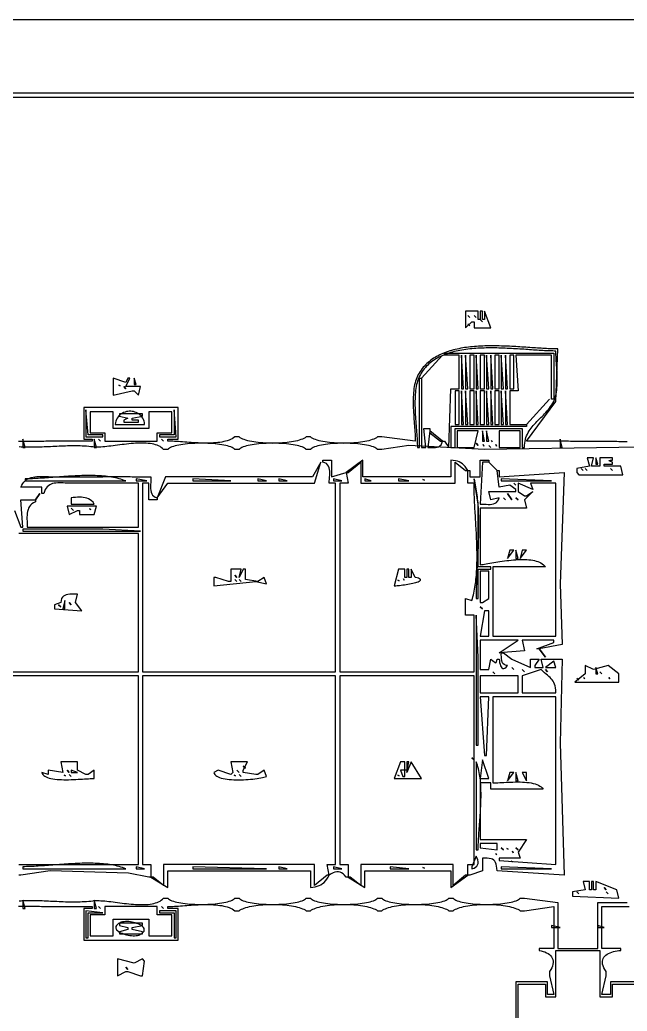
# Model space of a CAD drawing. Extents: x 0 to 1224, y 0 to 792.
# Drawn here: x 261.5 to 551, y 319.1 to 792 of the extents above; entities that cross this region are included whole.
import ezdxf

# ---------------------------------------------------------------- set-up
doc = ezdxf.new("R2010")
doc.units = 0
doc.layers.add('C7', color=7, linetype='CONTINUOUS')

msp = doc.modelspace()

# ---------------------------------------------------------------- linework, layer by layer
at = {"layer": 'C7'}
for points in [[(0, 792), (0, 0), (1224, 0), (1224, 792), (0, 792)], [(35, 757), (35, 35), (1171, 35), (1171, 757), (35, 757)], [(37, 755), (37, 37), (1169, 37), (1169, 755), (37, 755)], [(474, 653), (474, 645), (477, 648), (478, 648), (478, 645), (486, 645), (483, 653), (483, 649), (482, 649), (482, 653), (481, 653), (481, 649), (480, 649), (480, 653), (474, 653)], [(475, 651), (476, 650), (475, 651)], [(478, 651), (479, 650), (478, 651)], [(481, 649), (482, 648), (481, 649)], [(475, 647), (476, 646), (475, 647)], [(551.0419, 590.738), (550.0394, 590.7423), (549.0371, 590.7469), (548.0347, 590.7518), (547.0324, 590.757), (546.0301, 590.7625), (545.0278, 590.7682), (544.0256, 590.7742), (543.0234, 590.7804), (542.0213, 590.7867), (541.0192, 590.7933), (540.0172, 590.8), (539.0152, 590.8068), (538.0132, 590.8138), (537.0114, 590.8209), (536.0096, 590.8281), (535.0078, 590.8353), (534.0061, 590.8426), (533.0045, 590.8499), (532.0029, 590.8573), (531.0014, 590.8647), (530, 590.872), (528.9987, 590.8793), (527.9974, 590.8866), (526.9963, 590.8938), (525.9952, 590.9009), (524.9942, 590.9079), (523.9933, 590.9148), (522.9925, 590.9215), (521.9918, 590.9281), (520.9912, 590.9345), (519.9906, 590.9407), (518.9902, 590.9467), (517.9899, 590.9525), (516.9897, 590.9581), (515.9897, 590.9633), (514.9897, 590.9683), (513.9898, 590.973), (512.9901, 590.9774), (511.9905, 590.9814), (510.991, 590.9851), (509.9917, 590.9885), (508.9924, 590.9914), (507.9933, 590.9939), (506.9944, 590.9961), (505.9956, 590.9977), (504.9969, 590.999), (503.9983, 590.9997), (503, 591), (516.9722, 610), (518, 635), (517.264, 635.0036), (516.512, 635.0142), (515.7444, 635.0314), (514.9618, 635.0546), (514.1647, 635.0836), (513.3536, 635.1178), (512.5289, 635.1569), (511.6913, 635.2003), (510.8413, 635.2477), (509.9794, 635.2987), (509.106, 635.3527), (508.2218, 635.4095), (507.3272, 635.4685), (506.4227, 635.5292), (505.509, 635.5914), (504.5864, 635.6546), (503.6555, 635.7182), (502.7169, 635.782), (501.7711, 635.8454), (500.8185, 635.9081), (499.8597, 635.9696), (498.8952, 636.0294), (497.9256, 636.0872), (496.9513, 636.1425), (495.9729, 636.1949), (494.9909, 636.2439), (494.0059, 636.2892), (493.0182, 636.3302), (492.0285, 636.3667), (491.0373, 636.398), (490.0451, 636.4239), (489.0524, 636.4438), (488.0598, 636.4574), (487.0677, 636.4642), (486.0766, 636.4638), (485.0872, 636.4557), (484.0999, 636.4395), (483.1152, 636.4149), (482.1337, 636.3813), (481.1559, 636.3383), (480.1823, 636.2856), (479.2133, 636.2226), (478.2497, 636.1489), (477.2917, 636.0642), (476.3401, 635.9679), (475.3952, 635.8597), (474.4577, 635.7391), (473.528, 635.6057), (472.6067, 635.4591), (471.6942, 635.2988), (470.7911, 635.1244), (469.898, 634.9355), (469.0153, 634.7316), (468.1435, 634.5123), (467.2833, 634.2772), (466.435, 634.0259), (465.5992, 633.7578), (464.7765, 633.4727), (463.9673, 633.17), (463.1723, 632.8494), (462.3918, 632.5103), (461.6264, 632.1524), (460.8767, 631.7753), (460.1431, 631.3784), (459.4262, 630.9615), (458.7265, 630.524), (458.0445, 630.0655), (457.3808, 629.5856), (456.7358, 629.0838), (456.1101, 628.5598), (455.5042, 628.0131), (454.9186, 627.4432), (454.3538, 626.8498), (453.8104, 626.2324), (453.2889, 625.5905), (452.7898, 624.9238), (452.3136, 624.2319), (451.8608, 623.5142), (451.432, 622.7704), (451.0277, 622), (450.6849, 621.2557), (450.3796, 620.4728), (450.1101, 619.6538), (449.8746, 618.8011), (449.6713, 617.9171), (449.4986, 617.0041), (449.3546, 616.0646), (449.2376, 615.101), (449.1459, 614.1157), (449.0778, 613.1111), (449.0314, 612.0896), (449.0051, 611.0536), (448.9971, 610.0056), (449.0057, 608.9479), (449.029, 607.8829), (449.0654, 606.8131), (449.1131, 605.7408), (449.1704, 604.6685), (449.2355, 603.5985), (449.3067, 602.5334), (449.3822, 601.4754), (449.4604, 600.427), (449.5393, 599.3906), (449.6174, 598.3686), (449.6928, 597.3634), (449.7638, 596.3774), (449.8287, 595.4131), (449.8857, 594.4728), (449.9331, 593.5589), (449.9691, 592.6739), (449.9919, 591.8201), (450, 591)], [(451, 588), (452, 588), (452, 621), (453, 621), (453, 588), (455, 588), (454, 597), (457, 597), (457, 596), (456, 588), (456.9916, 587.9836), (457.9427, 587.9552), (458.8444, 587.9456), (459.6873, 587.9857), (460.4623, 588.1065), (461.1604, 588.3386), (461.7723, 588.7132), (462.289, 589.261), (462.7012, 590.013), (463, 591), (464, 591), (466, 588), (467, 616), (471, 616), (471, 632), (464, 632), (464, 633), (516, 633), (516, 611), (515, 611), (515, 632), (498, 632), (499, 615), (495, 615), (495, 599), (503, 599), (503, 598), (467, 598), (467, 588), (469, 588), (469, 597), (501, 597), (501, 588), (502, 588), (502.0434, 589.0536), (502.1461, 590.055), (502.3049, 591.0076), (502.5164, 591.9144), (502.7775, 592.7788), (503.0849, 593.6039), (503.4355, 594.3929), (503.8259, 595.1492), (504.253, 595.8758), (504.7136, 596.576), (505.2043, 597.2531), (505.722, 597.9102), (506.2634, 598.5506), (506.8253, 599.1775), (507.4046, 599.7942), (507.9979, 600.4037), (508.602, 601.0095), (509.2137, 601.6146), (509.8298, 602.2223), (510.447, 602.8358), (511.0622, 603.4584), (511.672, 604.0932), (512.2733, 604.7436), (512.8628, 605.4126), (513.4374, 606.1036), (513.9937, 606.8197), (514.5286, 607.5641), (515.0387, 608.3402), (515.521, 609.1511), (515.9722, 610), (516.334, 610.8005), (516.6449, 611.6466), (516.9082, 612.5342), (517.1269, 613.4597), (517.3042, 614.419), (517.4433, 615.4085), (517.5472, 616.4243), (517.6192, 617.4625), (517.6625, 618.5193), (517.6801, 619.591), (517.6752, 620.6735), (517.651, 621.7632), (517.6105, 622.8562), (517.5571, 623.9486), (517.4938, 625.0367), (517.4238, 626.1165), (517.3502, 627.1843), (517.2762, 628.2363), (517.2049, 629.2685), (517.1395, 630.2772), (517.0832, 631.2585), (517.0391, 632.2086), (517.0103, 633.1237), (517, 634), (516.2767, 634.0038), (515.5353, 634.0149), (514.7764, 634.0329), (514.0006, 634.0572), (513.2085, 634.0875), (512.4007, 634.1233), (511.5777, 634.1641), (510.7403, 634.2094), (509.8889, 634.2588), (509.0242, 634.3118), (508.1467, 634.368), (507.2572, 634.427), (506.3561, 634.4881), (505.4441, 634.5511), (504.5217, 634.6153), (503.5896, 634.6805), (502.6483, 634.746), (501.6985, 634.8115), (500.7408, 634.8765), (499.7757, 634.9405), (498.8038, 635.003), (497.8258, 635.0637), (496.8423, 635.122), (495.8537, 635.1774), (494.8608, 635.2296), (493.8642, 635.2781), (492.8643, 635.3223), (491.8619, 635.3619), (490.8575, 635.3964), (489.8518, 635.4253), (488.8452, 635.4481), (487.8385, 635.4644), (486.8321, 635.4738), (485.8268, 635.4758), (484.8231, 635.4698), (483.8216, 635.4555), (482.8229, 635.4324), (481.8276, 635.4001), (480.8363, 635.358), (479.8496, 635.3057), (478.868, 635.2428), (477.8923, 635.1688), (476.9229, 635.0832), (475.9606, 634.9855), (475.0058, 634.8754), (474.0591, 634.7523), (473.1213, 634.6158), (472.1928, 634.4655), (471.2743, 634.3008), (470.3664, 634.1213), (469.4696, 633.9265), (468.5846, 633.7161), (467.7119, 633.4894), (466.8522, 633.2461), (466.006, 632.9858), (465.174, 632.7078), (464.3567, 632.4119), (463.5548, 632.0975), (462.7688, 631.7641), (461.9994, 631.4113), (461.2471, 631.0387), (460.5125, 630.6458), (459.7962, 630.232), (459.0989, 629.7971), (458.4211, 629.3404), (457.7634, 628.8616), (457.1264, 628.3601), (456.5108, 627.8356), (455.917, 627.2875), (455.3458, 626.7154), (454.7977, 626.1188), (454.2733, 625.4974), (453.7732, 624.8505), (453.2979, 624.1778), (452.8482, 623.4788), (452.4246, 622.753), (452.0277, 622), (451.6868, 621.2635), (451.3804, 620.4901), (451.107, 619.6819), (450.8651, 618.8409), (450.6533, 617.9693), (450.4702, 617.0692), (450.3142, 616.1426), (450.1838, 615.1917), (450.0776, 614.2185), (449.9942, 613.2252), (449.9321, 612.2139), (449.8897, 611.1867), (449.8656, 610.1456), (449.8585, 609.0928), (449.8667, 608.0304), (449.8888, 606.9605), (449.9233, 605.8852), (449.9689, 604.8065), (450.024, 603.7267), (450.0871, 602.6477), (450.1567, 601.5718), (450.2315, 600.5009), (450.3099, 599.4372), (450.3905, 598.3829), (450.4718, 597.3399), (450.5523, 596.3104), (450.6306, 595.2966), (450.7052, 594.3004), (450.7746, 593.3241), (450.8373, 592.3697), (450.8919, 591.4393), (450.937, 590.535), (450.971, 589.659), (450.9925, 588.8133), (451, 588)], [(463, 632), (453, 621), (463, 632)], [(472, 632), (472, 616), (473, 616), (472, 632)], [(474, 632), (474, 616), (475, 616), (474, 632)], [(476, 632), (476, 616), (478, 616), (478, 632), (476, 632)], [(479, 632), (479, 616), (480, 616), (479, 632)], [(481, 632), (481, 616), (483, 616), (483, 632), (481, 632)], [(484, 632), (484, 616), (485, 616), (484, 632)], [(486, 632), (486, 616), (487, 616), (486, 632)], [(488, 632), (488, 616), (490, 616), (490, 632), (488, 632)], [(491, 632), (491, 616), (492, 616), (491, 632)], [(493, 632), (493, 616), (494, 616), (493, 632)], [(495, 632), (495, 616), (497, 616), (497, 632), (495, 632)], [(306, 621), (306, 613), (315, 615), (316, 615), (318, 613), (319, 617), (312, 617), (314, 621), (313, 621), (312, 619), (306, 621)], [(316, 621), (316, 618), (317, 618), (316, 621)], [(308.6667, 617.6667), (309.3333, 617.3333), (308.6667, 617.6667)], [(311, 617), (312, 616), (311, 617)], [(469, 615), (469, 599), (471, 599), (471, 615), (469, 615)], [(472, 615), (472, 599), (473, 599), (472, 615)], [(474, 615), (474, 599), (475, 599), (474, 615)], [(476, 615), (476, 599), (478, 599), (478, 615), (476, 615)], [(479, 615), (479, 599), (480, 599), (479, 615)], [(481, 615), (481, 599), (483, 599), (483, 615), (481, 615)], [(484, 615), (484, 599), (485, 599), (484, 615)], [(486, 615), (486, 599), (487, 599), (486, 615)], [(488, 615), (488, 599), (490, 599), (490, 615), (488, 615)], [(491, 615), (491, 599), (492, 599), (491, 615)], [(493, 615), (493, 599), (494, 599), (493, 615)], [(514, 611), (503, 599), (514, 611)], [(450, 591), (434, 593), (433, 593), (432, 593), (431.4876, 592.653), (430.8972, 592.3271), (430.2337, 592.0223), (429.5021, 591.7384), (428.7071, 591.4756), (427.8536, 591.2338), (426.9465, 591.013), (425.9907, 590.8133), (424.9911, 590.6346), (423.9525, 590.4769), (422.8797, 590.3402), (421.7778, 590.2246), (420.6514, 590.13), (419.5056, 590.0564), (418.3452, 590.0038), (417.175, 589.9723), (415.9999, 589.9618), (414.8249, 589.9723), (413.6547, 590.0038), (412.4942, 590.0564), (411.3484, 590.13), (410.2221, 590.2246), (409.1201, 590.3402), (408.0474, 590.4769), (407.0088, 590.6346), (406.0091, 590.8133), (405.0533, 591.013), (404.1462, 591.2338), (403.2928, 591.4756), (402.4978, 591.7384), (401.7661, 592.0223), (401.1027, 592.3271), (400.5123, 592.653), (400, 593), (399, 593), (398, 593), (397.4876, 592.653), (396.8972, 592.3271), (396.2337, 592.0223), (395.5021, 591.7384), (394.7071, 591.4756), (393.8536, 591.2338), (392.9465, 591.013), (391.9907, 590.8133), (390.9911, 590.6346), (389.9525, 590.4769), (388.8797, 590.3402), (387.7778, 590.2246), (386.6514, 590.13), (385.5056, 590.0564), (384.3452, 590.0038), (383.175, 589.9723), (381.9999, 589.9618), (380.8249, 589.9723), (379.6547, 590.0038), (378.4942, 590.0564), (377.3484, 590.13), (376.2221, 590.2246), (375.1201, 590.3402), (374.0474, 590.4769), (373.0088, 590.6346), (372.0091, 590.8133), (371.0533, 591.013), (370.1462, 591.2338), (369.2928, 591.4756), (368.4978, 591.7384), (367.7661, 592.0223), (367.1027, 592.3271), (366.5123, 592.653), (366, 593), (365, 593), (364, 593), (363.3728, 592.5653), (362.6968, 592.1721), (361.975, 591.8187), (361.21, 591.5033), (360.4046, 591.2242), (359.5617, 590.9795), (358.684, 590.7675), (357.7742, 590.5866), (356.8352, 590.4348), (355.8698, 590.3105), (354.8807, 590.212), (353.8707, 590.1373), (352.8426, 590.0849), (351.7992, 590.0529), (350.7432, 590.0395), (349.6775, 590.0431), (348.6049, 590.0619), (347.528, 590.0941), (346.4498, 590.1379), (345.3729, 590.1917), (344.3002, 590.2535), (343.2344, 590.3218), (342.1784, 590.3947), (341.1348, 590.4705), (340.1066, 590.5474), (339.0964, 590.6236), (338.1071, 590.6975), (337.1415, 590.7672), (336.2023, 590.831), (335.2923, 590.8871), (334.4142, 590.9339), (333.571, 590.9694), (332.7653, 590.992), (332, 591), (332, 592), (337, 592), (337, 607), (292, 607), (292, 592), (296, 592), (296, 591), (294.9931, 590.9997), (293.9865, 590.999), (292.98, 590.9979), (291.9738, 590.9963), (290.9677, 590.9943), (289.9619, 590.992), (288.9562, 590.9893), (287.9507, 590.9863), (286.9455, 590.9829), (285.9403, 590.9793), (284.9354, 590.9754), (283.9307, 590.9713), (282.9261, 590.967), (281.9217, 590.9624), (280.9174, 590.9577), (279.9133, 590.9529), (278.9094, 590.9479), (277.9057, 590.9428), (276.9021, 590.9376), (275.8986, 590.9323), (274.8953, 590.927), (273.8922, 590.9217), (272.8892, 590.9164), (271.8863, 590.9111), (270.8836, 590.9059), (269.881, 590.9007), (268.8786, 590.8957), (267.8763, 590.8907), (266.8741, 590.8859), (265.872, 590.8812), (264.8701, 590.8768), (263.8683, 590.8725), (262.8666, 590.8685), (261.8651, 590.8647), (260.8636, 590.8612)], [(293, 606), (293, 593), (301, 593), (301, 594), (294, 594), (293, 606)], [(335, 606), (335, 594), (328, 594), (328, 593), (336, 593), (335, 606)], [(295, 605), (295, 595), (302, 595), (302, 591), (327, 591), (327, 595), (334, 595), (334, 605), (323, 605), (323, 597), (306, 597), (306, 605), (295, 605)], [(307, 599), (321, 599), (320.8902, 599.8396), (320.7007, 600.6187), (320.4371, 601.3372), (320.1055, 601.9952), (319.7117, 602.5929), (319.2617, 603.1301), (318.7615, 603.6072), (318.2168, 604.024), (317.6336, 604.3807), (317.0179, 604.6774), (316.3755, 604.9141), (315.7124, 605.0908), (315.0345, 605.2078), (314.3477, 605.2649), (313.6579, 605.2624), (312.971, 605.2003), (312.293, 605.0786), (311.6297, 604.8975), (310.9872, 604.6569), (310.3712, 604.357), (309.7877, 603.9979), (309.2426, 603.5796), (308.7419, 603.1021), (308.2914, 602.5656), (307.8971, 601.9701), (307.5649, 601.3158), (307.3007, 600.6026), (307.1104, 599.8306), (307, 599)], [(309, 604), (309, 603), (313, 602), (311, 601), (311, 600), (318, 600), (318, 601), (315, 601), (315, 602), (320, 603), (320, 604), (309, 604)], [(457, 596), (457, 595), (462, 591), (463, 591), (457, 596)], [(470, 596), (470, 588), (478, 588), (480, 596), (470, 596)], [(482, 596), (482, 591), (483, 591), (482, 596)], [(484, 596), (484, 591), (485, 591), (484, 596)], [(490, 596), (490, 588), (500, 588), (500, 596), (490, 596)], [(263, 592), (263, 588), (264, 588), (263, 592)], [(297, 592), (297, 588), (298, 588), (297, 592)], [(299, 592), (300, 591), (299, 592)], [(329, 592), (330, 591), (329, 592)], [(486.3333, 591.3333), (486.6667, 590.6667), (486.3333, 591.3333)], [(519, 592), (519, 588), (520, 588), (519, 592)], [(296.3348, 588.2592), (295.3211, 588.3754), (294.3081, 588.4742), (293.2956, 588.5564), (292.2837, 588.6231), (291.2723, 588.6751), (290.2614, 588.7135), (289.251, 588.7392), (288.2412, 588.7533), (287.2317, 588.7567), (286.2228, 588.7504), (285.2143, 588.7353), (284.2062, 588.7124), (283.1986, 588.6828), (282.1914, 588.6473), (281.1846, 588.607), (280.1782, 588.5628), (279.1721, 588.5157), (278.1664, 588.4667), (277.1611, 588.4168), (276.1561, 588.3669), (275.1514, 588.318), (274.147, 588.271), (273.143, 588.2271), (272.1392, 588.1871), (271.1356, 588.152), (270.1324, 588.1228), (269.1294, 588.1004), (268.1266, 588.0859), (267.124, 588.0802), (266.1216, 588.0843), (265.1195, 588.0991), (264.1175, 588.1257), (263.1157, 588.1651), (262.1112, 588.2105), (261.1068, 588.2546)], [(611, 589), (483, 587), (446.9105, 588.8712), (434, 587), (433, 587), (432, 587), (431.6477, 587.3342), (431.1962, 587.6488), (430.6516, 587.9438), (430.0198, 588.2191), (429.3069, 588.4747), (428.5188, 588.7107), (427.6616, 588.927), (426.7413, 589.1236), (425.7639, 589.3006), (424.7354, 589.4579), (423.6618, 589.5955), (422.5492, 589.7135), (421.4035, 589.8118), (420.2308, 589.8905), (419.037, 589.9495), (417.8282, 589.9888), (416.6103, 590.0084), (415.3895, 590.0084), (414.1717, 589.9888), (412.9629, 589.9495), (411.7691, 589.8905), (410.5963, 589.8118), (409.4506, 589.7135), (408.338, 589.5955), (407.2644, 589.4579), (406.2359, 589.3006), (405.2585, 589.1236), (404.3382, 588.927), (403.4811, 588.7107), (402.693, 588.4747), (401.9801, 588.2191), (401.3483, 587.9438), (400.8037, 587.6488), (400.3522, 587.3342), (400, 587), (399, 587), (398, 587), (397.6477, 587.3342), (397.1962, 587.6488), (396.6516, 587.9438), (396.0198, 588.2191), (395.3069, 588.4747), (394.5188, 588.7107), (393.6616, 588.927), (392.7413, 589.1236), (391.7639, 589.3006), (390.7354, 589.4579), (389.6618, 589.5955), (388.5492, 589.7135), (387.4035, 589.8118), (386.2308, 589.8905), (385.037, 589.9495), (383.8282, 589.9888), (382.6103, 590.0084), (381.3895, 590.0084), (380.1717, 589.9888), (378.9629, 589.9495), (377.7691, 589.8905), (376.5963, 589.8118), (375.4506, 589.7135), (374.338, 589.5955), (373.2644, 589.4579), (372.2359, 589.3006), (371.2585, 589.1236), (370.3382, 588.927), (369.4811, 588.7107), (368.693, 588.4747), (367.9801, 588.2191), (367.3483, 587.9438), (366.8037, 587.6488), (366.3522, 587.3342), (366, 587), (365, 587), (364, 587), (363.6477, 587.3342), (363.1962, 587.6488), (362.6516, 587.9438), (362.0198, 588.2191), (361.3069, 588.4747), (360.5188, 588.7107), (359.6616, 588.927), (358.7413, 589.1236), (357.7639, 589.3006), (356.7354, 589.4579), (355.6618, 589.5955), (354.5492, 589.7135), (353.4035, 589.8118), (352.2308, 589.8905), (351.037, 589.9495), (349.8282, 589.9888), (348.6103, 590.0084), (347.3895, 590.0084), (346.1717, 589.9888), (344.9629, 589.9495), (343.7691, 589.8905), (342.5963, 589.8118), (341.4506, 589.7135), (340.338, 589.5955), (339.2644, 589.4579), (338.2359, 589.3006), (337.2585, 589.1236), (336.3382, 588.927), (335.4811, 588.7107), (334.693, 588.4747), (333.9801, 588.2191), (333.3483, 587.9438), (332.8037, 587.6488), (332.3522, 587.3342), (332, 587), (331, 587), (330, 587), (329.4944, 587.5159), (328.9311, 587.9766), (328.3132, 588.3844), (327.6436, 588.7419), (326.9254, 589.0514), (326.1616, 589.3155), (325.3552, 589.5364), (324.5092, 589.7168), (323.6266, 589.859), (322.7105, 589.9654), (321.7639, 590.0386), (320.7898, 590.0809), (319.7913, 590.0948), (318.7713, 590.0828), (317.7328, 590.0472), (316.6789, 589.9906), (315.6127, 589.9153), (314.537, 589.8239), (313.455, 589.7187), (312.3697, 589.6022), (311.2841, 589.4768), (310.2011, 589.345), (309.1239, 589.2093), (308.0554, 589.072), (306.9987, 588.9356), (305.9568, 588.8026), (304.9326, 588.6754), (303.9293, 588.5564), (302.9499, 588.4481), (301.9973, 588.3529), (301.0745, 588.2733), (300.1847, 588.2117), (299.3308, 588.1705), (298.5159, 588.1522), (297.7429, 588.1593), (297.0149, 588.1942), (296.3349, 588.2593)], [(479, 590), (480, 589), (479, 590)], [(482.3333, 589.3333), (482.6667, 588.6667), (482.3333, 589.3333)], [(485, 589), (486, 588), (485, 589)], [(488.3333, 589.3333), (488.6667, 588.6667), (488.3333, 589.3333)], [(259, 558), (262, 550), (263, 550), (262, 563), (269, 563), (269, 562), (268.0627, 561.5926), (267.2772, 561.0919), (266.6306, 560.5063), (266.1099, 559.8445), (265.7021, 559.1152), (265.3945, 558.3269), (265.1741, 557.4882), (265.0279, 556.6078), (264.9431, 555.6943), (264.9068, 554.7562), (264.906, 553.8023), (264.9278, 552.8411), (264.9593, 551.8812), (264.9877, 550.9313), (265, 550), (318, 550), (318, 571), (285, 571), (284.0648, 571.0106), (283.1337, 571.0354), (282.2114, 571.0641), (281.303, 571.086), (280.4134, 571.0908), (279.5474, 571.068), (278.7101, 571.0071), (277.9064, 570.8976), (277.1413, 570.7291), (276.4196, 570.4911), (275.7463, 570.1731), (275.1264, 569.7648), (274.5648, 569.2555), (274.0664, 568.6348), (273.6361, 567.8923), (273.279, 567.0175), (273, 566), (272, 566), (272, 569), (262, 569), (262.4097, 569.9529), (262.889, 570.7854), (263.433, 571.5052), (264.0371, 572.1201), (264.6964, 572.6378), (265.4063, 573.066), (266.162, 573.4126), (266.9588, 573.6851), (267.792, 573.8914), (268.6567, 574.0391), (269.5483, 574.1361), (270.462, 574.1901), (271.3931, 574.2087), (272.3369, 574.1997), (273.2886, 574.1709), (274.2435, 574.13), (275.1968, 574.0847), (276.1438, 574.0428), (277.0797, 574.0119), (278, 574), (279.0088, 574.0002), (280.0175, 574.0009), (281.0259, 574.002), (282.0342, 574.0034), (283.0422, 574.0053), (284.05, 574.0074), (285.0576, 574.0099), (286.0649, 574.0126), (287.0719, 574.0155), (288.0786, 574.0186), (289.0849, 574.0219), (290.091, 574.0253), (291.0967, 574.0289), (292.1021, 574.0325), (293.1071, 574.0361), (294.1117, 574.0398), (295.1159, 574.0434), (296.1197, 574.047), (297.1231, 574.0505), (298.126, 574.0539), (299.1285, 574.0571), (300.1305, 574.0602), (301.1321, 574.063), (302.1331, 574.0656), (303.1336, 574.068), (304.1336, 574.07), (305.133, 574.0718), (306.1319, 574.0731), (307.1302, 574.0741), (308.1279, 574.0746), (309.1251, 574.0747), (310.1216, 574.0743), (311.1175, 574.0733), (312.1127, 574.0719), (313.1073, 574.0698), (314.1012, 574.0671), (315.0944, 574.0638), (316.0869, 574.0598), (317.0787, 574.0551), (318.0697, 574.0497), (319.0601, 574.0435), (320.0496, 574.0365), (321.0384, 574.0287), (322.0264, 574.02), (323.0136, 574.0104), (324, 574), (323.9782, 573.1062), (323.926, 572.1745), (323.8632, 571.2209), (323.8095, 570.2614), (323.7848, 569.312), (323.8087, 568.3886), (323.9011, 567.5073), (324.0817, 566.6842), (324.3703, 565.9351), (324.7867, 565.2761), (325.3506, 564.7233), (326.0817, 564.2926), (327, 564), (327, 563), (323, 563), (323, 571), (320, 571), (320, 481), (412, 481), (412, 571), (409, 571), (409.0217, 571.8937), (409.0739, 572.8253), (409.1367, 573.7789), (409.1904, 574.7385), (409.2151, 575.6879), (409.1912, 576.6113), (409.0988, 577.4925), (408.9182, 578.3157), (408.6296, 579.0648), (408.2132, 579.7237), (407.6493, 580.2766), (406.9182, 580.7073), (406, 581), (406, 582), (410, 582), (410, 574), (417, 576), (418, 571), (414, 571), (414, 481), (478, 481), (478, 508), (474, 508), (474, 516), (477, 515), (477.2468, 515.8675), (477.478, 516.746), (477.6939, 517.6351), (477.8951, 518.5344), (478.0818, 519.4436), (478.2546, 520.3623), (478.4137, 521.2901), (478.5597, 522.2266), (478.6929, 523.1714), (478.8137, 524.1243), (478.9225, 525.0847), (479.0197, 526.0524), (479.1058, 527.0269), (479.1811, 528.0079), (479.2461, 528.995), (479.3011, 529.9879), (479.3466, 530.9861), (479.383, 531.9892), (479.4106, 532.997), (479.4299, 534.009), (479.4413, 535.0249), (479.4451, 536.0442), (479.4419, 537.0667), (479.432, 538.0919), (479.4157, 539.1194), (479.3936, 540.1489), (479.366, 541.18), (479.3333, 542.2124), (479.2959, 543.2456), (479.2543, 544.2793), (479.2088, 545.3131), (479.1599, 546.3466), (479.1079, 547.3794), (479.0533, 548.4113), (478.9964, 549.4418), (478.9377, 550.4704), (478.8775, 551.497), (478.8164, 552.521), (478.7546, 553.5421), (478.6926, 554.56), (478.6308, 555.5742), (478.5697, 556.5844), (478.5095, 557.5902), (478.4507, 558.5912), (478.3938, 559.5871), (478.3391, 560.5775), (478.287, 561.562), (478.2379, 562.5402), (478.1923, 563.5117), (478.1505, 564.4762), (478.113, 565.4334), (478.0802, 566.3828), (478.0524, 567.324), (478.03, 568.2567), (478.0136, 569.1805), (478.0034, 570.0951), (478, 571), (475, 571), (475, 577), (476, 577), (476, 574), (481, 574), (481, 582), (485, 582), (485, 581), (482, 581), (481, 561), (481.9253, 560.9784), (482.8691, 560.9293), (483.8164, 560.8757), (484.752, 560.8406), (485.6608, 560.8472), (486.5276, 560.9186), (487.3373, 561.0778), (488.0748, 561.348), (488.7249, 561.7522), (489.2726, 562.3135), (489.7026, 563.0551), (490, 564), (486, 563), (485, 567), (498, 567), (498, 568), (495, 570), (490, 569), (489, 577), (490, 577), (490, 574), (521, 576), (519, 523), (520, 494), (509, 492), (508, 492), (516, 495), (516, 496), (501, 496), (502, 491), (490, 490), (499, 496), (481, 496), (481, 482), (485, 482), (486, 487), (486.8626, 486.3982), (487.4982, 485.8451), (487.9561, 485.4317), (488.2858, 485.2493), (488.5368, 485.3891), (488.7583, 485.9422), (489, 487), (490, 487), (490.0866, 486.189), (490.2218, 485.3752), (490.4079, 484.5953), (490.6471, 483.8862), (490.9416, 483.2847), (491.2939, 482.8277), (491.7061, 482.552), (492.1805, 482.4946), (492.7194, 482.6922), (493.3252, 483.1817), (494, 484), (493.0439, 484.1136), (492.3197, 484.4346), (491.7947, 484.9334), (491.4363, 485.5804), (491.2118, 486.3459), (491.0885, 487.2003), (491.0339, 488.1138), (491.0153, 489.0569), (491, 490), (492, 490), (496, 487), (505, 483), (505, 487), (509, 487), (507, 484), (507, 483), (511, 483), (510, 487), (520, 487), (519, 447), (521, 384), (489, 386), (488.9246, 387.2463), (488.7824, 388.3237), (488.5657, 389.2422), (488.2667, 390.0116), (487.878, 390.6419), (487.3918, 391.1432), (486.8004, 391.5255), (486.0964, 391.7986), (485.2719, 391.9727), (484.3195, 392.0576), (483.2314, 392.0633), (482, 392), (482, 386), (476, 384), (475, 384), (475, 389), (478, 389), (478, 479), (414, 479), (414, 389), (418, 389), (418, 383), (417, 383), (416.3296, 383.9073), (415.6307, 384.6107), (414.9032, 385.1192), (414.147, 385.4422), (413.3619, 385.5889), (412.5479, 385.5684), (411.7048, 385.3901), (410.8325, 385.0631), (409.9309, 384.5966), (409, 384), (408, 389), (412, 389), (412, 479), (320, 479), (320, 389), (324, 389), (324, 383), (323, 383), (313.2462, 384.8387), (276, 386), (262, 384), (261, 384)], [(417, 576), (418, 576), (424, 581), (424, 571), (469, 571), (469, 581), (474, 577), (475, 577), (474.427, 577.9976), (473.8281, 578.8516), (473.1941, 579.5744), (472.5158, 580.1784), (471.784, 580.6759), (470.9894, 581.0793), (470.123, 581.4011), (469.1754, 581.6535), (468.1374, 581.849), (467, 582), (467, 574), (425, 574), (425, 582), (417, 576)], [(532, 583), (533, 579), (527, 578), (527, 576), (528, 575), (549, 575), (548, 579), (540, 579), (540, 580), (544, 580), (544, 581), (543.0022, 581.3548), (542.4177, 581.6342), (542.3321, 581.8361), (542.831, 581.9587), (544, 582), (544, 583), (538, 583), (538, 579), (534, 579), (535, 583), (532, 583)], [(536, 583), (536, 580), (537, 580), (536, 583)], [(405, 581), (401, 574), (331, 574), (327, 564), (332, 571), (402, 571), (405, 581)], [(485, 581), (489, 577), (485, 581)], [(529, 578), (530, 577), (529, 578)], [(531, 578), (532, 577), (531, 578)], [(543, 578), (544, 577), (543, 578)], [(264, 573), (264, 572), (312, 572), (311.228, 572.3072), (310.4329, 572.5917), (309.6155, 572.854), (308.7768, 573.0948), (307.9177, 573.3149), (307.0391, 573.5149), (306.142, 573.6956), (305.2273, 573.8576), (304.2959, 574.0016), (303.3488, 574.1283), (302.3868, 574.2385), (301.4109, 574.3327), (300.422, 574.4118), (299.4211, 574.4763), (298.409, 574.5271), (297.3868, 574.5647), (296.3553, 574.5899), (295.3154, 574.6034), (294.2681, 574.6059), (293.2144, 574.598), (292.155, 574.5805), (291.0911, 574.5541), (290.0234, 574.5194), (288.953, 574.4772), (287.8807, 574.4281), (286.8074, 574.3728), (285.7342, 574.3121), (284.6619, 574.2466), (283.5915, 574.177), (282.5238, 574.1041), (281.4599, 574.0285), (280.4005, 573.9508), (279.3468, 573.8719), (278.2995, 573.7924), (277.2597, 573.7129), (276.2282, 573.6343), (275.206, 573.5571), (274.1939, 573.4822), (273.193, 573.4101), (272.2042, 573.3415), (271.2283, 573.2772), (270.2664, 573.2179), (269.3193, 573.1643), (268.3879, 573.117), (267.4732, 573.0767), (266.5762, 573.0442), (265.6976, 573.0201), (264.8386, 573.0051), (264, 573)], [(317, 573), (317, 572), (322, 572), (317, 573)], [(344, 573), (344, 572), (362, 572), (344, 573)], [(375, 573), (375, 572), (379, 572), (375, 573)], [(385, 573), (385, 572), (389, 572), (385, 573)], [(411, 573), (411, 572), (415, 572), (411, 573)], [(426, 573), (426, 572), (429, 572), (426, 573)], [(442, 573), (442, 572), (447, 572), (442, 573)], [(453.6667, 572.6667), (454.3333, 572.3333), (453.6667, 572.6667)], [(478, 573), (478.2129, 572.0739), (478.4125, 571.1407), (478.5993, 570.2008), (478.7736, 569.2543), (478.9356, 568.3015), (479.0858, 567.3427), (479.2245, 566.378), (479.352, 565.4077), (479.4686, 564.432), (479.5748, 563.4512), (479.6708, 562.4656), (479.7569, 561.4753), (479.8336, 560.4806), (479.9012, 559.4817), (479.9599, 558.479), (480.0103, 557.4725), (480.0525, 556.4626), (480.0869, 555.4496), (480.1139, 554.4335), (480.1338, 553.4148), (480.1469, 552.3935), (480.1537, 551.37), (480.1544, 550.3446), (480.1493, 549.3173), (480.1389, 548.2886), (480.1234, 547.2585), (480.1032, 546.2274), (480.0786, 545.1956), (480.0501, 544.1631), (480.0178, 543.1303), (479.9822, 542.0975), (479.9436, 541.0648), (479.9023, 540.0325), (479.8587, 539.0008), (479.8132, 537.9701), (479.766, 536.9404), (479.7175, 535.9121), (479.668, 534.8854), (479.618, 533.8605), (479.5676, 532.8377), (479.5173, 531.8172), (479.4675, 530.7993), (479.4183, 529.7841), (479.3703, 528.772), (479.3237, 527.7632), (479.2789, 526.7579), (479.2361, 525.7563), (479.1959, 524.7588), (479.1584, 523.7654), (479.124, 522.7766), (479.0932, 521.7924), (479.0661, 520.8132), (479.0432, 519.8392), (479.0248, 518.8707), (479.0112, 517.9078), (479.0028, 516.9508), (479, 516), (480, 516), (480, 530), (486, 530), (486, 531), (480, 531), (480, 561), (478, 573)], [(491, 573), (491, 572), (515, 572), (491, 573)], [(499, 571), (499, 567), (502, 565), (503, 565), (506, 567), (502, 563), (503, 559), (481, 559), (481, 532), (481.6192, 532.0872), (482.2967, 532.1918), (483.0286, 532.3115), (483.8111, 532.4442), (484.6402, 532.5875), (485.5122, 532.7394), (486.4231, 532.8977), (487.369, 533.0601), (488.3462, 533.2244), (489.3506, 533.3886), (490.3784, 533.5503), (491.4258, 533.7074), (492.4889, 533.8576), (493.5638, 533.9989), (494.6466, 534.1289), (495.7335, 534.2456), (496.8205, 534.3467), (497.9038, 534.43), (498.9796, 534.4933), (500.0439, 534.5344), (501.0929, 534.5512), (502.1227, 534.5414), (503.1294, 534.5029), (504.1092, 534.4335), (505.0582, 534.3309), (505.9724, 534.193), (506.8481, 534.0175), (507.6813, 533.8023), (508.4682, 533.5453), (509.205, 533.2441), (509.8876, 532.8966), (510.5123, 532.5007), (511.0752, 532.054), (511.5723, 531.5545), (512, 531), (487, 531), (487, 498), (517, 498), (517, 571), (505, 571), (506, 568), (499, 571)], [(497, 571), (498, 570), (497, 571)], [(271, 566), (269, 563), (271, 566)], [(286, 564), (286, 561), (297, 561), (296.3863, 561.8339), (295.7189, 562.5194), (295.0019, 563.0695), (294.2394, 563.4972), (293.4354, 563.8157), (292.594, 564.0381), (291.7193, 564.1773), (290.8154, 564.2465), (289.8863, 564.2588), (288.9362, 564.2272), (287.969, 564.1648), (286.9889, 564.0847), (286, 564)], [(492, 564), (493, 563), (492, 564)], [(494, 566), (496, 563), (494, 566)], [(498, 564), (499, 563), (498, 564)], [(284, 560), (285, 556), (289, 558), (290, 558), (290, 556), (291, 556), (297, 556), (298, 560), (284, 560)], [(286, 559), (287, 558), (286, 559)], [(294.6667, 558.6667), (295.3333, 558.3333), (294.6667, 558.6667)], [(263, 549), (263, 548), (319, 548), (301, 549), (263, 549)], [(252, 481), (318, 481), (318, 547), (261, 547)], [(495, 539), (494, 535), (497, 539), (495, 539)], [(498, 539), (498, 535), (499, 535), (498, 539)], [(501, 539), (500, 535), (503, 539), (501, 539)], [(362, 530), (362, 524), (361, 524), (355, 526), (354, 526), (354, 522), (374, 524), (379, 523), (378, 526), (375, 524), (369, 525), (369, 530), (368, 530), (366, 526), (367, 530), (362, 530)], [(442, 530), (440, 522), (440.3355, 522.0087), (440.7704, 522.0344), (441.293, 522.0764), (441.8918, 522.1339), (442.5552, 522.2061), (443.2716, 522.2923), (444.0293, 522.3918), (444.8168, 522.5037), (445.6224, 522.6273), (446.4345, 522.7619), (447.2416, 522.9068), (448.0321, 523.0611), (448.7943, 523.2241), (449.5166, 523.3951), (450.1875, 523.5733), (450.7952, 523.7579), (451.3284, 523.9483), (451.7752, 524.1436), (452.1242, 524.3431), (452.3637, 524.546), (452.4821, 524.7517), (452.4678, 524.9593), (452.3092, 525.168), (451.9947, 525.3772), (451.5128, 525.5861), (450.8517, 525.794), (450, 526), (448, 530), (448, 526), (447, 526), (447, 530), (446, 530), (446, 526), (445, 526), (445, 530), (442, 530)], [(364, 527), (365, 526), (364, 527)], [(364, 525), (365, 524), (364, 525)], [(366, 525), (367, 524), (366, 525)], [(444.3333, 525.3333), (444.6667, 524.6667), (444.3333, 525.3333)], [(481, 529), (481, 514), (482, 514), (485, 516), (485, 529), (481, 529)], [(441.6667, 524.6667), (442.3333, 524.3333), (441.6667, 524.6667)], [(281, 514), (278, 513), (278, 511), (291, 510), (288, 514), (289, 518), (288.0423, 518.0059), (287.0937, 518.0172), (286.1673, 518.0137), (285.2764, 517.9753), (284.434, 517.8819), (283.6533, 517.7135), (282.9474, 517.4498), (282.3294, 517.0709), (281.8126, 516.5565), (281.4099, 515.8866), (281.1347, 515.0411), (281, 514)], [(280, 513), (281, 512), (280, 513)], [(283, 515), (282, 511), (283, 511), (283, 515)], [(285, 514), (286, 513), (285, 514)], [(481, 512), (482, 511), (481, 512)], [(479, 508), (479, 446), (480, 446), (480, 488), (479, 508)], [(483, 510), (481, 498), (485, 498), (485, 510), (483, 510)], [(509, 492), (512, 488), (509, 492)], [(496, 483), (497, 482), (496, 483)], [(512, 483), (517, 483), (516, 486), (512, 483)], [(531, 484), (531, 480), (526, 476), (547, 476), (547, 480), (542, 484), (535, 482), (531, 484)], [(536, 483), (536, 480), (537, 480), (536, 483)], [(261, 389), (318, 389), (318, 479), (252, 479)], [(481, 479), (481, 471), (499, 471), (499, 479), (481, 479)], [(487, 481), (488, 480), (487, 481)], [(501, 482), (502, 481), (501, 482)], [(510, 482), (501, 479), (501, 471), (517, 471), (516.9495, 472.2102), (516.8304, 473.2791), (516.6447, 474.2234), (516.3945, 475.0602), (516.082, 475.8063), (515.7094, 476.4787), (515.2787, 477.0941), (514.7921, 477.6697), (514.2517, 478.2222), (513.6597, 478.7685), (513.0182, 479.3256), (512.3293, 479.9104), (511.5952, 480.5398), (510.8181, 481.2307), (510, 482)], [(512, 482), (513, 481), (512, 482)], [(527, 478), (528, 477), (527, 478)], [(530.3333, 478.3333), (530.6667, 477.6667), (530.3333, 478.3333)], [(538, 481), (539, 480), (538, 481)], [(542.3333, 478.3333), (542.6667, 477.6667), (542.3333, 478.3333)], [(481, 469), (483, 441), (484, 441), (485, 469), (481, 469)], [(487, 469), (487, 428), (487.7171, 428.0083), (488.5058, 428.0322), (489.3592, 428.0684), (490.2704, 428.1138), (491.2326, 428.1652), (492.2387, 428.2193), (493.282, 428.2731), (494.3555, 428.3234), (495.4524, 428.3669), (496.5658, 428.4006), (497.6887, 428.4211), (498.8144, 428.4254), (499.9359, 428.4103), (501.0463, 428.3726), (502.1387, 428.3091), (503.2063, 428.2166), (504.2421, 428.092), (505.2393, 427.932), (506.191, 427.7336), (507.0903, 427.4935), (507.9303, 427.2086), (508.7042, 426.8756), (509.4049, 426.4914), (510.0257, 426.0529), (510.5597, 425.5568), (511, 425), (486, 425), (486, 428), (481, 428), (481, 401), (503, 401), (499, 395), (500, 392), (490, 392), (490, 391), (517, 389), (517, 469), (487, 469)], [(477, 440), (478, 439), (477, 440)], [(281, 438), (282, 433), (275, 434), (275, 432), (272, 433), (272.186, 432.4504), (272.4895, 431.9585), (272.9027, 431.5213), (273.4179, 431.136), (274.0276, 430.7997), (274.7239, 430.5096), (275.4993, 430.2628), (276.3459, 430.0565), (277.2563, 429.8877), (278.2226, 429.7536), (279.2372, 429.6515), (280.2924, 429.5783), (281.3805, 429.5312), (282.4939, 429.5075), (283.6248, 429.5042), (284.7656, 429.5184), (285.9086, 429.5473), (287.0461, 429.5881), (288.1705, 429.6378), (289.274, 429.6937), (290.349, 429.7528), (291.3877, 429.8124), (292.3826, 429.8694), (293.3259, 429.9212), (294.21, 429.9647), (295.0271, 429.9973), (295.7696, 430.0159), (296.4297, 430.0177), (297, 430), (297, 434), (294, 432), (293, 432), (289, 434), (289, 438), (281, 438)], [(362, 438), (363, 433), (362, 432), (356, 434), (354, 433), (354.1818, 432.4727), (354.4851, 431.9947), (354.9017, 431.5642), (355.4236, 431.1793), (356.0426, 430.8383), (356.7507, 430.5392), (357.5398, 430.2802), (358.4017, 430.0594), (359.3285, 429.8751), (360.3119, 429.7254), (361.3439, 429.6084), (362.4164, 429.5223), (363.5213, 429.4652), (364.6505, 429.4354), (365.7959, 429.4309), (366.9494, 429.4499), (368.1029, 429.4907), (369.2484, 429.5513), (370.3777, 429.6298), (371.4827, 429.7245), (372.5553, 429.8336), (373.5875, 429.9551), (374.5711, 430.0872), (375.4981, 430.2281), (376.3604, 430.376), (377.1498, 430.5289), (377.8582, 430.6851), (378.4776, 430.8428), (379, 431), (378, 434), (375, 432), (374, 432), (368, 433), (368, 434), (370, 438), (362, 438)], [(368, 436), (369, 435), (368, 436)], [(443, 438), (440, 430), (453, 430), (448, 438), (446, 433), (447, 438), (446, 438), (446, 434), (445, 434), (445, 438), (443, 438)], [(479, 438), (479, 396), (480, 396), (480.0057, 396.8455), (480.0222, 397.7129), (480.0487, 398.6011), (480.0842, 399.5089), (480.1278, 400.4352), (480.1787, 401.3787), (480.236, 402.3384), (480.2987, 403.3132), (480.366, 404.3018), (480.437, 405.3031), (480.5107, 406.316), (480.5864, 407.3394), (480.663, 408.3721), (480.7398, 409.4129), (480.8158, 410.4607), (480.8901, 411.5144), (480.9618, 412.5729), (481.0301, 413.6349), (481.094, 414.6993), (481.1527, 415.765), (481.2052, 416.8309), (481.2507, 417.8957), (481.2883, 418.9585), (481.3171, 420.0179), (481.3361, 421.0729), (481.3445, 422.1223), (481.3415, 423.165), (481.326, 424.1998), (481.2973, 425.2256), (481.2543, 426.2413), (481.1963, 427.2457), (481.1224, 428.2376), (481.0316, 429.2159), (480.923, 430.1795), (480.7958, 431.1272), (480.6491, 432.0579), (480.4819, 432.9704), (480.2934, 433.8636), (480.0827, 434.7364), (479.8489, 435.5875), (479.5911, 436.4159), (479.3084, 437.2205), (479, 438)], [(482, 439), (481, 430), (485, 430), (482, 439)], [(282.6667, 431.6667), (283.3333, 431.3333), (282.6667, 431.6667)], [(284, 434), (285, 433), (284, 434)], [(285, 432), (286, 431), (285, 432)], [(286, 434), (286, 433), (289, 433), (286, 434)], [(363.6667, 431.6667), (364.3333, 431.3333), (363.6667, 431.6667)], [(365, 434), (366, 433), (365, 434)], [(366, 432), (367, 431), (366, 432)], [(441.6667, 431.6667), (442.3333, 431.3333), (441.6667, 431.6667)], [(443, 434), (444, 431), (445, 431), (445, 434), (443, 434)], [(495, 433), (494, 429), (497, 433), (495, 433)], [(498, 433), (498, 429), (499, 429), (498, 433)], [(501, 433), (503, 429), (503, 433), (501, 433)], [(481, 399), (481, 397), (489, 396), (489, 399), (481, 399)], [(479, 393), (477, 388), (477, 387), (477.9984, 387.3028), (478.7793, 387.7268), (479.3528, 388.259), (479.7289, 388.8864), (479.9176, 389.5962), (479.9291, 390.3754), (479.7732, 391.211), (479.4602, 392.0902), (479, 393)], [(488.3333, 394.3333), (488.6667, 393.6667), (488.3333, 394.3333)], [(491, 397), (492, 396), (491, 397)], [(493.6667, 396.6667), (494.3333, 396.3333), (493.6667, 396.6667)], [(496.3333, 395.3333), (496.6667, 394.6667), (496.3333, 395.3333)], [(498, 397), (499, 396), (498, 397)], [(263, 388), (263, 387), (312, 387), (311.2291, 387.3071), (310.4353, 387.5918), (309.6196, 387.8547), (308.7828, 388.0966), (307.9258, 388.318), (307.0495, 388.5198), (306.1548, 388.7024), (305.2426, 388.8667), (304.3137, 389.0132), (303.3692, 389.1426), (302.4099, 389.2557), (301.4366, 389.353), (300.4504, 389.4352), (299.452, 389.5031), (298.4423, 389.5572), (297.4224, 389.5983), (296.393, 389.627), (295.3551, 389.644), (294.3095, 389.6499), (293.2572, 389.6454), (292.199, 389.6313), (291.1359, 389.6081), (290.0688, 389.5765), (288.9985, 389.5372), (287.9259, 389.4908), (286.852, 389.4381), (285.7776, 389.3797), (284.7036, 389.3163), (283.631, 389.2484), (282.5605, 389.1769), (281.4932, 389.1024), (280.43, 389.0255), (279.3716, 388.9469), (278.319, 388.8673), (277.2732, 388.7874), (276.2349, 388.7077), (275.2052, 388.629), (274.1848, 388.552), (273.1748, 388.4773), (272.1759, 388.4056), (271.1891, 388.3376), (270.2153, 388.2738), (269.2554, 388.2151), (268.3103, 388.162), (267.3808, 388.1153), (266.4679, 388.0756), (265.5725, 388.0435), (264.6954, 388.0197), (263.8376, 388.005), (263, 388)], [(317, 388), (317, 387), (321, 387), (317, 388)], [(330, 389), (330, 379), (325, 383), (324, 383), (332, 378), (332, 386), (400, 386), (400, 378), (401.1704, 378.1602), (402.2515, 378.3748), (403.2494, 378.6512), (404.1705, 378.997), (405.0211, 379.4199), (405.8076, 379.9273), (406.5363, 380.5271), (407.2136, 381.2266), (407.8457, 382.0335), (408.439, 382.9554), (409, 384), (408, 384), (402, 379), (402, 389), (330, 389)], [(344, 388), (344, 387), (379, 387), (344, 388)], [(385, 388), (385, 387), (389, 387), (385, 388)], [(411, 388), (411, 387), (415, 387), (411, 388)], [(424, 389), (424, 379), (419, 383), (418, 383), (426, 378), (426, 386), (467, 386), (467, 378), (475, 384), (474, 384), (468, 379), (468, 389), (424, 389)], [(438, 388), (438, 387), (447, 387), (438, 388)], [(491, 388), (491, 387), (515, 387), (491, 388)], [(495.6667, 390.6667), (496.3333, 390.3333), (495.6667, 390.6667)], [(453.6667, 387.6667), (454.3333, 387.3333), (453.6667, 387.6667)], [(530, 381), (531, 377), (525, 376), (525, 374), (547, 373), (546, 377), (536, 381), (536, 377), (535, 377), (535, 381), (534, 381), (534, 377), (533, 377), (533, 381), (530, 381)], [(527, 376), (528, 375), (527, 376)], [(540, 378), (541, 377), (540, 378)], [(541, 376), (542, 375), (541, 376)], [(260.8636, 369.1387), (261.8651, 369.1352), (262.8666, 369.1314), (263.8683, 369.1274), (264.8701, 369.1231), (265.872, 369.1187), (266.8741, 369.114), (267.8763, 369.1092), (268.8786, 369.1042), (269.881, 369.0992), (270.8836, 369.094), (271.8863, 369.0888), (272.8892, 369.0835), (273.8922, 369.0782), (274.8953, 369.0729), (275.8986, 369.0676), (276.9021, 369.0623), (277.9057, 369.0571), (278.9094, 369.052), (279.9133, 369.047), (280.9174, 369.0422), (281.9217, 369.0375), (282.9261, 369.0329), (283.9307, 369.0286), (284.9354, 369.0245), (285.9403, 369.0206), (286.9455, 369.017), (287.9507, 369.0136), (288.9562, 369.0106), (289.9619, 369.0079), (290.9677, 369.0056), (291.9738, 369.0036), (292.98, 369.002), (293.9865, 369.0009), (294.9931, 369.0002), (296, 369), (296, 368), (292, 368), (292, 353), (337, 353), (337, 368), (332, 368), (332, 369), (332.7653, 369.0079), (333.571, 369.0305), (334.4142, 369.066), (335.2923, 369.1128), (336.2023, 369.1689), (337.1415, 369.2327), (338.1071, 369.3024), (339.0964, 369.3763), (340.1066, 369.4525), (341.1348, 369.5294), (342.1784, 369.6052), (343.2344, 369.6781), (344.3002, 369.7464), (345.3729, 369.8082), (346.4498, 369.862), (347.528, 369.9058), (348.6049, 369.938), (349.6775, 369.9568), (350.7432, 369.9604), (351.7992, 369.947), (352.8426, 369.915), (353.8707, 369.8626), (354.8807, 369.7879), (355.8698, 369.6894), (356.8352, 369.5651), (357.7742, 369.4133), (358.684, 369.2324), (359.5617, 369.0204), (360.4046, 368.7757), (361.21, 368.4966), (361.975, 368.1812), (362.6968, 367.8278), (363.3728, 367.4346), (364, 367), (365, 367), (366, 367), (366.5123, 367.3469), (367.1027, 367.6727), (367.7661, 367.9776), (368.4978, 368.2614), (369.2928, 368.5243), (370.1462, 368.766), (371.0533, 368.9868), (372.0091, 369.1865), (373.0088, 369.3653), (374.0474, 369.5229), (375.1201, 369.6596), (376.2221, 369.7752), (377.3484, 369.8699), (378.4942, 369.9434), (379.6547, 369.996), (380.8249, 370.0275), (381.9999, 370.0381), (383.175, 370.0275), (384.3452, 369.996), (385.5056, 369.9434), (386.6514, 369.8699), (387.7778, 369.7752), (388.8797, 369.6596), (389.9525, 369.5229), (390.9911, 369.3653), (391.9907, 369.1865), (392.9465, 368.9868), (393.8536, 368.766), (394.7071, 368.5243), (395.5021, 368.2614), (396.2337, 367.9776), (396.8972, 367.6727), (397.4876, 367.3469), (398, 367), (399, 367), (400, 367), (400.5123, 367.3469), (401.1027, 367.6727), (401.7661, 367.9776), (402.4978, 368.2614), (403.2928, 368.5243), (404.1462, 368.766), (405.0533, 368.9868), (406.0091, 369.1865), (407.0088, 369.3653), (408.0474, 369.5229), (409.1201, 369.6596), (410.2221, 369.7752), (411.3484, 369.8699), (412.4942, 369.9434), (413.6547, 369.996), (414.8249, 370.0275), (415.9999, 370.0381), (417.175, 370.0275), (418.3452, 369.996), (419.5056, 369.9434), (420.6514, 369.8699), (421.7778, 369.7752), (422.8797, 369.6596), (423.9525, 369.5229), (424.9911, 369.3653), (425.9907, 369.1865), (426.9465, 368.9868), (427.8536, 368.766), (428.7071, 368.5243), (429.5021, 368.2614), (430.2337, 367.9776), (430.8972, 367.6727), (431.4876, 367.3469), (432, 367), (433, 367), (434, 367), (434.5123, 367.3469), (435.1027, 367.6727), (435.7662, 367.9776), (436.4978, 368.2614), (437.2928, 368.5243), (438.1463, 368.766), (439.0534, 368.9868), (440.0091, 369.1865), (441.0088, 369.3653), (442.0474, 369.5229), (443.1202, 369.6596), (444.2221, 369.7752), (445.3485, 369.8699), (446.4943, 369.9434), (447.6547, 369.996), (448.8249, 370.0275), (450, 370.0381), (451.175, 370.0275), (452.3452, 369.996), (453.5056, 369.9434), (454.6514, 369.8699), (455.7778, 369.7752), (456.8797, 369.6596), (457.9525, 369.5229), (458.9911, 369.3653), (459.9908, 369.1865), (460.9465, 368.9868), (461.8536, 368.766), (462.7071, 368.5243), (463.5021, 368.2614), (464.2337, 367.9776), (464.8972, 367.6727), (465.4876, 367.3469), (466, 367), (467, 367), (468, 367), (468.5123, 367.3469), (469.1027, 367.6727), (469.7662, 367.9776), (470.4978, 368.2614), (471.2928, 368.5243), (472.1463, 368.766), (473.0534, 368.9868), (474.0091, 369.1865), (475.0088, 369.3653), (476.0474, 369.5229), (477.1202, 369.6596), (478.2221, 369.7752), (479.3485, 369.8699), (480.4943, 369.9434), (481.6547, 369.996), (482.8249, 370.0275), (484, 370.0381), (485.175, 370.0275), (486.3452, 369.996), (487.5056, 369.9434), (488.6514, 369.8699), (489.7778, 369.7752), (490.8797, 369.6596), (491.9525, 369.5229), (492.9911, 369.3653), (493.9908, 369.1865), (494.9465, 368.9868), (495.8536, 368.766), (496.7071, 368.5243), (497.5021, 368.2614), (498.2337, 367.9776), (498.8972, 367.6727), (499.4876, 367.3469), (500, 367), (501, 367), (502, 367), (516, 369), (516, 349), (509, 349), (509, 348), (509.9982, 347.8478), (510.934, 347.6252), (511.8022, 347.3352), (512.5978, 346.9812), (513.3157, 346.5662), (513.9506, 346.0936), (514.4975, 345.5664), (514.9513, 344.988), (515.3068, 344.3614), (515.559, 343.6898), (515.7027, 342.9766), (515.7327, 342.2248), (515.6441, 341.4377), (515.4316, 340.6185), (515.0902, 339.7703), (514.6147, 338.8964), (514, 338), (514, 337), (514, 336), (516, 327), (513, 327), (513, 333), (498, 333), (498, 279)], [(261.1068, 371.7452), (262.1112, 371.7893), (263.1157, 371.8348), (264.1175, 371.8741), (265.1195, 371.9007), (266.1216, 371.9155), (267.124, 371.9196), (268.1266, 371.9139), (269.1294, 371.8994), (270.1324, 371.8771), (271.1356, 371.8479), (272.1392, 371.8128), (273.143, 371.7728), (274.147, 371.7288), (275.1514, 371.6819), (276.1561, 371.633), (277.1611, 371.5831), (278.1664, 371.5331), (279.1721, 371.4841), (280.1782, 371.437), (281.1846, 371.3929), (282.1914, 371.3525), (283.1986, 371.3171), (284.2063, 371.2874), (285.2143, 371.2645), (286.2228, 371.2494), (287.2318, 371.2431), (288.2412, 371.2465), (289.2511, 371.2606), (290.2615, 371.2863), (291.2724, 371.3247), (292.2838, 371.3768), (293.2957, 371.4434), (294.3082, 371.5256), (295.3212, 371.6244), (296.3349, 371.7407)], [(263, 372), (263, 368), (264, 368), (263, 372)], [(302, 369), (302, 365), (295, 365), (295, 355), (306, 355), (306, 363), (323, 363), (323, 355), (334, 355), (334, 365), (327, 365), (327, 369), (302, 369)], [(296.3348, 371.7407), (297.0148, 371.8057), (297.7428, 371.8406), (298.5158, 371.8476), (299.3308, 371.8294), (300.1847, 371.7882), (301.0745, 371.7266), (301.9972, 371.647), (302.9498, 371.5518), (303.9293, 371.4435), (304.9326, 371.3245), (305.9567, 371.1973), (306.9986, 371.0643), (308.0554, 370.9279), (309.1238, 370.7906), (310.2011, 370.6548), (311.284, 370.5231), (312.3697, 370.3977), (313.455, 370.2812), (314.537, 370.176), (315.6126, 370.0845), (316.6789, 370.0093), (317.7328, 369.9526), (318.7712, 369.9171), (319.7912, 369.905), (320.7898, 369.919), (321.7639, 369.9613), (322.7105, 370.0344), (323.6266, 370.1409), (324.5091, 370.2831), (325.3551, 370.4634), (326.1615, 370.6844), (326.9254, 370.9484), (327.6436, 371.258), (328.3132, 371.6154), (328.9311, 372.0233), (329.4944, 372.484), (330, 373), (331, 373), (332, 373), (332.3522, 372.6657), (332.8037, 372.351), (333.3483, 372.0561), (333.9801, 371.7808), (334.693, 371.5252), (335.4811, 371.2892), (336.3382, 371.0729), (337.2585, 370.8763), (338.2359, 370.6993), (339.2644, 370.542), (340.338, 370.4043), (341.4506, 370.2863), (342.5963, 370.188), (343.7691, 370.1094), (344.9629, 370.0504), (346.1717, 370.011), (347.3895, 369.9914), (348.6103, 369.9914), (349.8282, 370.011), (351.037, 370.0504), (352.2308, 370.1094), (353.4035, 370.188), (354.5492, 370.2863), (355.6618, 370.4043), (356.7354, 370.542), (357.7639, 370.6993), (358.7413, 370.8763), (359.6616, 371.0729), (360.5188, 371.2892), (361.3069, 371.5252), (362.0198, 371.7808), (362.6516, 372.0561), (363.1962, 372.351), (363.6477, 372.6657), (364, 373), (365, 373), (366, 373), (366.3522, 372.6657), (366.8037, 372.351), (367.3483, 372.0561), (367.9801, 371.7808), (368.693, 371.5252), (369.4811, 371.2892), (370.3382, 371.0729), (371.2585, 370.8763), (372.2359, 370.6993), (373.2644, 370.542), (374.338, 370.4043), (375.4506, 370.2863), (376.5963, 370.188), (377.7691, 370.1094), (378.9629, 370.0504), (380.1717, 370.011), (381.3895, 369.9914), (382.6103, 369.9914), (383.8282, 370.011), (385.037, 370.0504), (386.2308, 370.1094), (387.4035, 370.188), (388.5492, 370.2863), (389.6618, 370.4043), (390.7354, 370.542), (391.7639, 370.6993), (392.7413, 370.8763), (393.6616, 371.0729), (394.5188, 371.2892), (395.3069, 371.5252), (396.0198, 371.7808), (396.6516, 372.0561), (397.1962, 372.351), (397.6477, 372.6657), (398, 373), (399, 373), (400, 373), (400.3522, 372.6657), (400.8037, 372.351), (401.3483, 372.0561), (401.9801, 371.7808), (402.693, 371.5252), (403.4811, 371.2892), (404.3382, 371.0729), (405.2585, 370.8763), (406.2359, 370.6993), (407.2644, 370.542), (408.338, 370.4043), (409.4506, 370.2863), (410.5963, 370.188), (411.7691, 370.1094), (412.9629, 370.0504), (414.1717, 370.011), (415.3895, 369.9914), (416.6103, 369.9914), (417.8282, 370.011), (419.037, 370.0504), (420.2308, 370.1094), (421.4035, 370.188), (422.5492, 370.2863), (423.6618, 370.4043), (424.7354, 370.542), (425.7639, 370.6993), (426.7413, 370.8763), (427.6616, 371.0729), (428.5188, 371.2892), (429.3069, 371.5252), (430.0198, 371.7808), (430.6516, 372.0561), (431.1962, 372.351), (431.6477, 372.6657), (432, 373), (433, 373), (434, 373), (434.3522, 372.6657), (434.8037, 372.351), (435.3483, 372.0561), (435.9801, 371.7808), (436.693, 371.5252), (437.4811, 371.2892), (438.3383, 371.0729), (439.2586, 370.8763), (440.236, 370.6993), (441.2645, 370.542), (442.338, 370.4043), (443.4507, 370.2863), (444.5964, 370.188), (445.7691, 370.1094), (446.9629, 370.0504), (448.1717, 370.011), (449.3895, 369.9914), (450.6104, 369.9914), (451.8282, 370.011), (453.037, 370.0504), (454.2308, 370.1094), (455.4035, 370.188), (456.5492, 370.2863), (457.6619, 370.4043), (458.7354, 370.542), (459.7639, 370.6993), (460.7413, 370.8763), (461.6616, 371.0729), (462.5188, 371.2892), (463.3069, 371.5252), (464.0198, 371.7808), (464.6516, 372.0561), (465.1962, 372.351), (465.6477, 372.6657), (466, 373), (467, 373), (468, 373), (468.3522, 372.6657), (468.8037, 372.351), (469.3483, 372.0561), (469.9801, 371.7808), (470.693, 371.5252), (471.4811, 371.2892), (472.3383, 371.0729), (473.2586, 370.8763), (474.236, 370.6993), (475.2645, 370.542), (476.338, 370.4043), (477.4507, 370.2863), (478.5964, 370.188), (479.7691, 370.1094), (480.9629, 370.0504), (482.1717, 370.011), (483.3895, 369.9914), (484.6104, 369.9914), (485.8282, 370.011), (487.037, 370.0504), (488.2308, 370.1094), (489.4035, 370.188), (490.5492, 370.2863), (491.6619, 370.4043), (492.7354, 370.542), (493.7639, 370.6993), (494.7413, 370.8763), (495.6616, 371.0729), (496.5188, 371.2892), (497.3069, 371.5252), (498.0198, 371.7808), (498.6516, 372.0561), (499.1962, 372.351), (499.6477, 372.6657), (500, 373), (501, 373), (502, 373), (518, 371), (518, 349), (537, 349), (537, 371), (538.0009, 370.9998), (539.0019, 370.9992), (540.003, 370.9983), (541.0041, 370.9971), (542.0052, 370.9956), (543.0063, 370.9938), (544.0075, 370.9917), (545.0087, 370.9894), (546.01, 370.9869), (547.0112, 370.9842), (548.0125, 370.9813), (549.0139, 370.9783), (550.0152, 370.9752), (551.0166, 370.9719)], [(297, 372), (297, 368), (298, 368), (297, 372)], [(299, 369), (300, 368), (299, 369)], [(329, 369), (330, 368), (329, 369)], [(647, 333), (543, 333), (543, 327), (539, 327), (541, 336), (541, 337), (541, 338), (540.3552, 338.9323), (539.8594, 339.8213), (539.5054, 340.6665), (539.2856, 341.4677), (539.1928, 342.2243), (539.2194, 342.9362), (539.3581, 343.6029), (539.6016, 344.2242), (539.9424, 344.7995), (540.3731, 345.3286), (540.8863, 345.8112), (541.4747, 346.2468), (542.1308, 346.6351), (542.8473, 346.9759), (543.6168, 347.2686), (544.4319, 347.5129), (545.2851, 347.7086), (546.1691, 347.8553), (547.0765, 347.9525), (548, 348), (548, 349), (539, 349), (539, 369), (539.9979, 369.0002), (540.996, 369.0009), (541.9943, 369.0022), (542.9928, 369.0038), (543.9914, 369.0059), (544.9901, 369.0085), (545.989, 369.0114), (546.9881, 369.0147), (547.9873, 369.0184), (548.9866, 369.0224), (549.9861, 369.0268), (550.9857, 369.0315), (551.9854, 369.0365)], [(293, 367), (293, 354), (294, 354), (294, 366), (301, 366), (293, 367)], [(328, 367), (328, 366), (335, 366), (335, 354), (336, 354), (336, 367), (328, 367)], [(309.3187, 361.2585), (308.5715, 360.8309), (307.9993, 360.4007), (307.5915, 359.9704), (307.3373, 359.5426), (307.2262, 359.1196), (307.2474, 358.7041), (307.3905, 358.2986), (307.6448, 357.9057), (307.9996, 357.5278), (308.4444, 357.1676), (308.9684, 356.8275), (309.5611, 356.5101), (310.2119, 356.2179), (310.91, 355.9535), (311.645, 355.7194), (312.4062, 355.5181), (313.1829, 355.3523), (313.9645, 355.2243), (314.7404, 355.1368), (315.5, 355.0923), (316.2327, 355.0933), (316.9277, 355.1424), (317.5746, 355.242), (318.1627, 355.3949), (318.6813, 355.6034)], [(309, 361), (309, 360), (313, 359), (313, 358), (309, 357), (309, 356), (320, 356), (320, 357), (315, 358), (315, 359), (320, 360), (320, 361), (309, 361)], [(318.6813, 355.6033), (319.4409, 356.0266), (320.0261, 356.4552), (320.4474, 356.8861), (320.7152, 357.3165), (320.8399, 357.7437), (320.8319, 358.1648), (320.7016, 358.577), (320.4595, 358.9774), (320.1159, 359.3633), (319.6813, 359.7318), (319.166, 360.0802), (318.5805, 360.4055), (317.9353, 360.705), (317.2406, 360.9759), (316.507, 361.2153), (315.7448, 361.4204), (314.9645, 361.5884), (314.1765, 361.7164), (313.3911, 361.8018), (312.6189, 361.8416), (311.8701, 361.833), (311.1553, 361.7731), (310.4848, 361.6593), (309.8691, 361.4887), (309.3186, 361.2584)], [(515, 360), (515, 359), (519, 359), (515, 360)], [(537, 360), (537, 359), (540, 359), (537, 360)], [(499, 278), (499, 332), (512, 332), (512, 326), (517, 326), (517, 348), (538, 348), (538, 326), (544, 326), (544, 332), (593, 331.9715)], [(308, 344), (308, 336), (312, 338), (313, 338), (319, 336), (320, 336), (321, 343), (320, 344), (316, 342), (308, 344)], [(312, 340), (313, 339), (312, 340)]]:
    msp.add_lwpolyline(points, dxfattribs=at)

doc.saveas('drawing.dxf')
